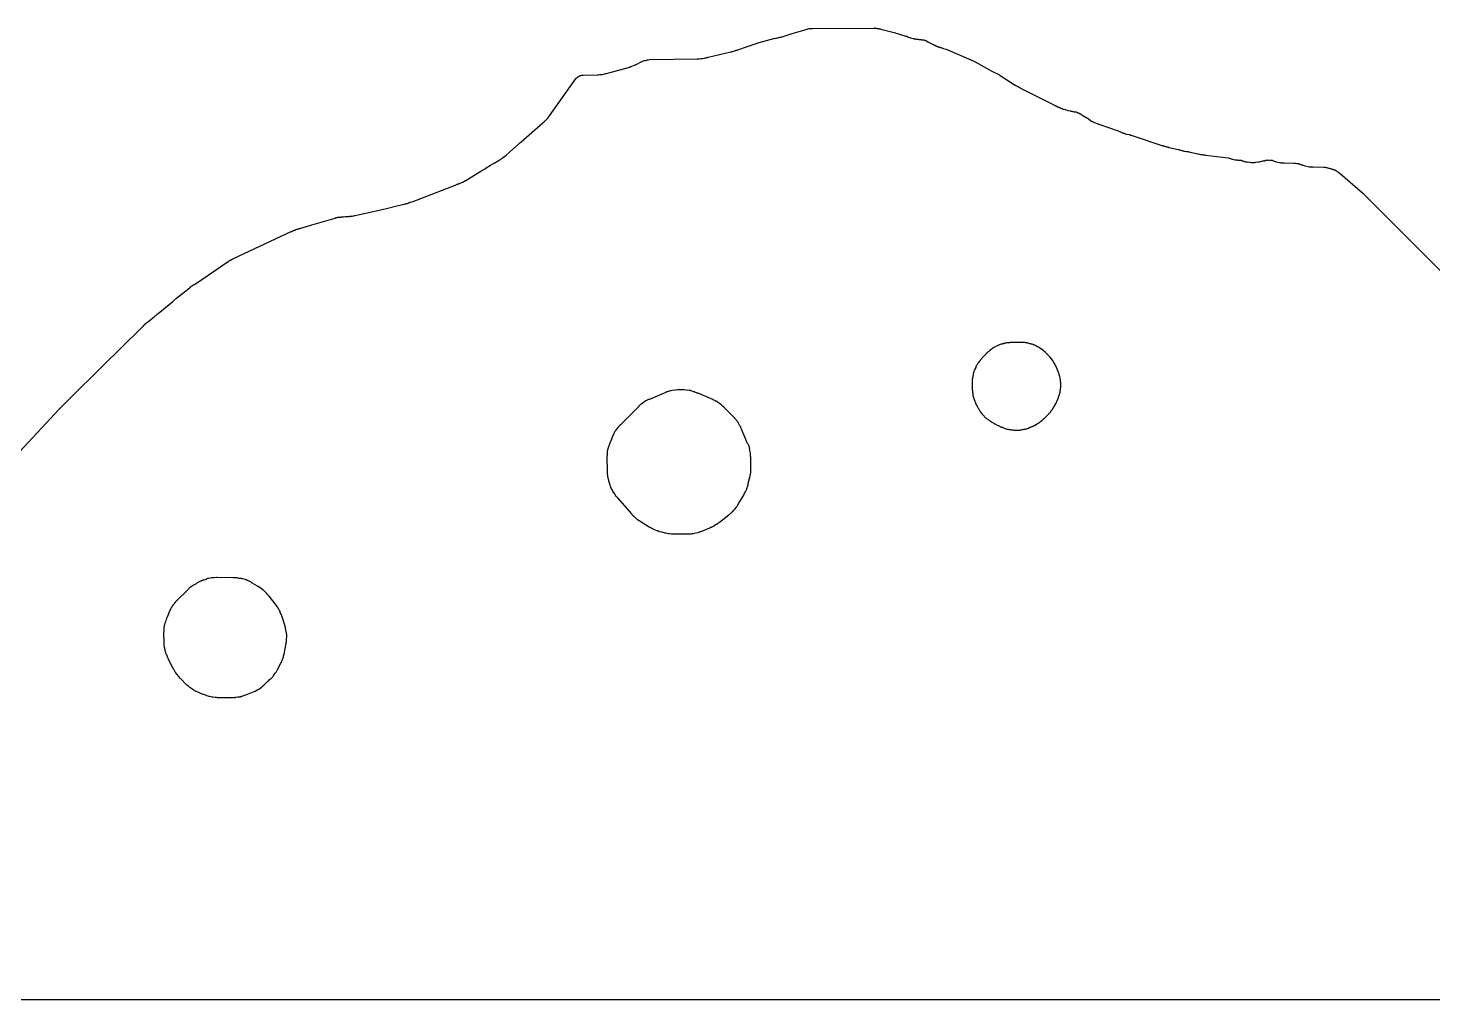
# Model space of a CAD drawing. Header units: millimetres. Extents: x 0 to 300, y 0 to 300.
# Drawn here: x 97.4 to 194.8, y -0.1 to 67.4 of the extents above; entities that cross this region are included whole.
import ezdxf

# ---------------------------------------------------------------- set-up
doc = ezdxf.new("R2010")
doc.units = ezdxf.units.MM
doc.layers.add('CUT', color=7, linetype='CONTINUOUS')

msp = doc.modelspace()

# ---------------------------------------------------------------- linework, layer by layer
at = {"layer": 'CUT'}
for points in [[(95.57, 36.66), (99.54, 40.94), (99.57, 40.97), (99.58, 40.98), (99.59, 40.99), (99.59, 41), (99.6, 41), (99.62, 41.02), (99.63, 41.04), (99.7, 41.11), (103.03, 44.4), (103.39, 44.75), (103.61, 44.97), (103.74, 45.1), (105.39, 46.73), (105.39, 46.74), (105.41, 46.76), (105.42, 46.77), (105.45, 46.8), (105.46, 46.8), (105.47, 46.81), (105.48, 46.82), (105.49, 46.83), (105.49, 46.84), (105.5, 46.84), (105.5, 46.85), (105.51, 46.85), (105.52, 46.86), (105.53, 46.87), (105.54, 46.87), (105.54, 46.88), (105.55, 46.89), (105.56, 46.89), (105.56, 46.9), (105.57, 46.91), (105.58, 46.91), (105.59, 46.92), (105.6, 46.93), (105.61, 46.94), (105.62, 46.95), (105.63, 46.95), (105.64, 46.96), (105.69, 47), (106.12, 47.35), (106.19, 47.41), (106.2, 47.42), (106.26, 47.47), (106.34, 47.54), (106.4, 47.58), (107.42, 48.42), (107.69, 48.64), (108.64, 49.41), (108.64, 49.42), (108.65, 49.43), (108.66, 49.43), (108.67, 49.44), (108.68, 49.45), (108.69, 49.45), (108.7, 49.46), (108.7, 49.47), (108.71, 49.47), (108.72, 49.47), (108.72, 49.48), (108.73, 49.48), (108.73, 49.49), (108.75, 49.5), (108.76, 49.5), (108.76, 49.51), (108.77, 49.52), (108.79, 49.53), (108.8, 49.53), (108.8, 49.54), (108.81, 49.54), (108.82, 49.54), (108.86, 49.56), (108.88, 49.57), (108.91, 49.59), (108.92, 49.59), (108.99, 49.63), (111.27, 51.18), (111.3, 51.2), (111.35, 51.24), (111.36, 51.25), (111.37, 51.25), (111.38, 51.26), (111.39, 51.26), (111.39, 51.27), (111.4, 51.27), (111.41, 51.28), (111.42, 51.29), (111.43, 51.29), (111.44, 51.3), (111.45, 51.3), (111.46, 51.31), (111.47, 51.31), (111.48, 51.31), (111.54, 51.34), (111.55, 51.35), (111.58, 51.37), (111.59, 51.38), (111.63, 51.4), (115.63, 53.26), (115.64, 53.26), (115.65, 53.26), (115.67, 53.27), (115.68, 53.28), (115.69, 53.29), (115.72, 53.3), (115.73, 53.3), (115.74, 53.31), (115.75, 53.31), (115.76, 53.32), (115.77, 53.32), (115.78, 53.32), (115.79, 53.33), (115.8, 53.33), (115.81, 53.34), (115.82, 53.34), (115.83, 53.35), (115.86, 53.36), (115.87, 53.36), (115.88, 53.37), (115.89, 53.37), (115.9, 53.37), (115.91, 53.38), (115.93, 53.39), (115.94, 53.39), (115.96, 53.39), (115.97, 53.4), (115.99, 53.41), (116.02, 53.42), (116.03, 53.42), (116.04, 53.42), (116.06, 53.43), (116.07, 53.43), (116.09, 53.43), (116.11, 53.44), (116.12, 53.44), (116.13, 53.44), (116.19, 53.46), (116.21, 53.47), (116.62, 53.59), (116.68, 53.61), (116.69, 53.61), (117.07, 53.72), (118.68, 54.2), (118.7, 54.21), (118.71, 54.22), (118.72, 54.22), (118.73, 54.22), (118.74, 54.22), (118.75, 54.23), (118.76, 54.23), (118.77, 54.23), (118.8, 54.23), (118.82, 54.24), (118.87, 54.25), (118.89, 54.26), (118.9, 54.26), (118.92, 54.26), (118.95, 54.26), (118.96, 54.26), (118.97, 54.27), (119, 54.27), (119.01, 54.27), (119.03, 54.27), (119.05, 54.27), (119.08, 54.27), (119.1, 54.28), (119.12, 54.28), (119.15, 54.28), (119.16, 54.28), (119.19, 54.28), (119.21, 54.28), (119.24, 54.29), (119.27, 54.29), (119.38, 54.3), (119.44, 54.3), (119.48, 54.3), (119.5, 54.3), (119.53, 54.3), (119.55, 54.3), (119.58, 54.31), (119.61, 54.31), (119.63, 54.31), (119.64, 54.31), (119.65, 54.31), (119.66, 54.31), (119.67, 54.31), (119.68, 54.31), (119.69, 54.32), (119.77, 54.33), (119.82, 54.33), (119.87, 54.34), (119.98, 54.36), (120.03, 54.37), (120.04, 54.37), (120.05, 54.37), (120.06, 54.37), (121.62, 54.73), (122.24, 54.87), (122.97, 55.04), (123.47, 55.16), (123.51, 55.17), (123.61, 55.21), (123.62, 55.21), (123.64, 55.21), (123.65, 55.21), (123.66, 55.22), (123.67, 55.22), (123.68, 55.22), (123.69, 55.22), (123.75, 55.24), (123.78, 55.25), (123.79, 55.25), (123.81, 55.26), (123.83, 55.27), (123.84, 55.27), (123.85, 55.27), (123.86, 55.28), (123.89, 55.29), (123.9, 55.29), (123.99, 55.32), (124.02, 55.33), (127.08, 56.51), (127.11, 56.52), (127.15, 56.54), (127.16, 56.55), (127.18, 56.56), (127.2, 56.57), (127.23, 56.58), (127.24, 56.58), (127.25, 56.58), (127.29, 56.59), (127.3, 56.6), (127.31, 56.6), (127.32, 56.61), (127.33, 56.61), (127.34, 56.61), (127.35, 56.62), (127.42, 56.64), (127.48, 56.66), (127.52, 56.68), (127.56, 56.7), (127.57, 56.71), (127.58, 56.71), (127.61, 56.73), (127.66, 56.76), (127.67, 56.77), (127.69, 56.79), (127.7, 56.8), (127.71, 56.8), (127.72, 56.8), (127.74, 56.81), (128.67, 57.38), (128.79, 57.46), (128.92, 57.54), (128.93, 57.54), (129.03, 57.6), (129.15, 57.68), (129.46, 57.87), (129.61, 57.96), (129.7, 58.01), (130.1, 58.25), (130.16, 58.28), (130.21, 58.31), (130.24, 58.33), (130.3, 58.37), (130.36, 58.42), (130.37, 58.43), (130.37, 58.44), (130.38, 58.44), (130.39, 58.45), (130.4, 58.45), (130.54, 58.56), (130.56, 58.58), (131.4, 59.32), (131.5, 59.41), (131.58, 59.48), (133.09, 60.81), (133.1, 60.82), (133.11, 60.82), (133.12, 60.83), (133.14, 60.85), (133.14, 60.86), (133.15, 60.86), (133.16, 60.87), (133.17, 60.87), (133.2, 60.9), (133.22, 60.92), (133.22, 60.93), (133.23, 60.94), (133.24, 60.95), (133.29, 61), (133.3, 61), (133.31, 61.01), (133.34, 61.04), (133.38, 61.08), (133.42, 61.13), (133.43, 61.14), (133.45, 61.17), (133.5, 61.24), (133.52, 61.26), (133.53, 61.27), (133.55, 61.3), (135.41, 63.9), (135.42, 63.91), (135.47, 63.96), (135.51, 64), (135.57, 64.03), (135.64, 64.07), (135.68, 64.09), (135.72, 64.1), (135.79, 64.11), (135.88, 64.12), (136.89, 64.14), (136.95, 64.14), (137.03, 64.15), (137.17, 64.17), (137.2, 64.17), (137.46, 64.22), (137.51, 64.23), (139.03, 64.65), (139.09, 64.67), (139.11, 64.68), (139.12, 64.68), (139.14, 64.69), (139.16, 64.69), (139.18, 64.7), (139.22, 64.71), (139.27, 64.73), (139.49, 64.83), (139.53, 64.84), (139.57, 64.86), (139.9, 65.03), (139.93, 65.04), (139.97, 65.06), (139.98, 65.06), (140.12, 65.12), (140.15, 65.13), (140.21, 65.14), (140.3, 65.16), (140.32, 65.17), (140.34, 65.17), (140.36, 65.18), (140.4, 65.18), (140.49, 65.19), (143.8, 65.25), (143.84, 65.25), (143.87, 65.25), (143.92, 65.25), (143.94, 65.25), (143.96, 65.25), (144.06, 65.26), (144.07, 65.26), (144.1, 65.26), (144.12, 65.26), (144.18, 65.27), (144.29, 65.29), (144.37, 65.31), (144.39, 65.32), (144.43, 65.33), (144.46, 65.34), (144.51, 65.35), (144.55, 65.36), (146.12, 65.73), (146.17, 65.74), (146.18, 65.74), (146.2, 65.75), (146.24, 65.76), (146.25, 65.76), (146.38, 65.8), (146.44, 65.82), (146.46, 65.83), (146.47, 65.83), (146.48, 65.83), (146.5, 65.84), (146.55, 65.85), (147.96, 66.33), (147.97, 66.33), (148.03, 66.35), (148.1, 66.37), (149.1, 66.65), (149.11, 66.65), (149.14, 66.66), (149.25, 66.68), (149.28, 66.68), (149.3, 66.69), (149.36, 66.7), (149.43, 66.72), (149.46, 66.73), (149.48, 66.73), (149.49, 66.73), (149.52, 66.74), (149.54, 66.74), (149.61, 66.76), (150.38, 67.01), (151.36, 67.29), (151.39, 67.3), (151.42, 67.31), (151.43, 67.31), (151.49, 67.33), (151.5, 67.33), (151.55, 67.34), (151.61, 67.34), (151.68, 67.35), (151.71, 67.36), (151.8, 67.36), (156.03, 67.38), (156.09, 67.38), (156.1, 67.38), (156.15, 67.37), (156.2, 67.37), (156.22, 67.37), (156.23, 67.37), (156.26, 67.36), (156.31, 67.35), (156.32, 67.35), (156.34, 67.35), (156.35, 67.35), (156.37, 67.34), (156.38, 67.34), (156.39, 67.34), (156.42, 67.33), (156.44, 67.33), (156.47, 67.32), (156.49, 67.32), (156.52, 67.31), (156.53, 67.31), (157.45, 67.08), (157.46, 67.08), (158.27, 66.83), (158.33, 66.81), (158.4, 66.77), (158.46, 66.75), (158.54, 66.72), (158.59, 66.7), (158.77, 66.65), (158.82, 66.64), (158.88, 66.63), (158.91, 66.63), (158.93, 66.63), (158.96, 66.62), (159, 66.62), (159.02, 66.62), (159.04, 66.62), (159.05, 66.61), (159.11, 66.6), (159.14, 66.6), (159.15, 66.6), (159.16, 66.6), (159.17, 66.59), (159.19, 66.59), (159.24, 66.58), (159.3, 66.58), (159.32, 66.58), (159.34, 66.57), (159.36, 66.57), (159.4, 66.56), (159.42, 66.56), (159.47, 66.56), (159.48, 66.56), (159.51, 66.56), (159.52, 66.56), (159.53, 66.55), (159.54, 66.55), (159.56, 66.55), (159.58, 66.54), (159.59, 66.54), (159.61, 66.53), (159.62, 66.52), (159.64, 66.52), (159.66, 66.51), (159.67, 66.51), (159.67, 66.5), (159.68, 66.49), (159.69, 66.49), (159.7, 66.49), (159.71, 66.48), (159.72, 66.48), (159.72, 66.47), (159.73, 66.46), (159.74, 66.46), (159.75, 66.45), (159.78, 66.44), (159.79, 66.43), (159.8, 66.42), (159.81, 66.42), (159.83, 66.4), (160.17, 66.23), (160.18, 66.23), (160.23, 66.21), (160.35, 66.15), (160.36, 66.14), (160.37, 66.14), (160.38, 66.14), (160.4, 66.13), (160.41, 66.12), (160.43, 66.11), (160.44, 66.11), (160.46, 66.1), (160.47, 66.1), (160.48, 66.09), (160.49, 66.09), (160.5, 66.09), (160.52, 66.08), (160.54, 66.07), (160.55, 66.07), (160.56, 66.07), (160.57, 66.06), (160.58, 66.06), (160.59, 66.06), (160.6, 66.05), (160.61, 66.05), (160.62, 66.05), (160.65, 66.04), (160.66, 66.04), (160.69, 66.03), (160.76, 66.01), (160.77, 66), (160.79, 65.99), (160.82, 65.98), (160.85, 65.97), (161.06, 65.91), (162.94, 65.11), (163.08, 65.03), (163.87, 64.6), (164.24, 64.4), (164.71, 64.15), (164.76, 64.12), (164.78, 64.11), (164.81, 64.09), (165.84, 63.43), (165.85, 63.43), (165.88, 63.41), (165.89, 63.4), (165.9, 63.4), (165.94, 63.37), (166, 63.34), (166.07, 63.31), (166.13, 63.27), (166.19, 63.23), (166.21, 63.22), (168.54, 62.05), (168.58, 62.02), (168.63, 62), (168.68, 61.98), (168.69, 61.98), (168.84, 61.9), (168.88, 61.89), (168.89, 61.88), (168.94, 61.86), (168.95, 61.86), (168.96, 61.85), (168.99, 61.84), (169.02, 61.82), (169.05, 61.81), (169.07, 61.8), (169.09, 61.79), (169.1, 61.79), (169.11, 61.79), (169.14, 61.78), (169.17, 61.76), (169.22, 61.75), (169.33, 61.72), (169.35, 61.71), (169.37, 61.7), (169.45, 61.68), (169.49, 61.67), (169.51, 61.66), (169.53, 61.66), (169.67, 61.63), (169.71, 61.62), (169.73, 61.62), (169.74, 61.62), (169.77, 61.61), (169.8, 61.61), (169.82, 61.61), (169.83, 61.6), (169.84, 61.6), (169.85, 61.6), (169.89, 61.59), (169.9, 61.59), (169.94, 61.58), (169.95, 61.58), (169.96, 61.58), (169.97, 61.58), (169.98, 61.58), (169.99, 61.57), (170, 61.57), (170.01, 61.57), (170.02, 61.57), (170.03, 61.57), (170.03, 61.56), (170.04, 61.56), (170.05, 61.56), (170.06, 61.56), (170.07, 61.56), (170.08, 61.56), (170.09, 61.55), (170.1, 61.55), (170.11, 61.55), (170.12, 61.54), (170.13, 61.54), (170.14, 61.54), (170.14, 61.53), (170.17, 61.52), (170.18, 61.51), (170.19, 61.51), (170.21, 61.5), (170.23, 61.49), (170.24, 61.49), (170.26, 61.48), (170.28, 61.47), (170.29, 61.47), (170.3, 61.47), (170.31, 61.46), (170.32, 61.46), (170.32, 61.45), (170.33, 61.45), (170.34, 61.44), (170.35, 61.44), (170.36, 61.44), (170.36, 61.43), (170.38, 61.42), (170.4, 61.41), (170.41, 61.4), (170.43, 61.39), (170.44, 61.39), (170.45, 61.38), (170.46, 61.37), (170.5, 61.34), (170.54, 61.31), (170.97, 61.05), (170.99, 61.03), (171.04, 61), (171.06, 60.99), (171.15, 60.93), (171.2, 60.9), (171.24, 60.89), (171.24, 60.88), (171.25, 60.88), (171.35, 60.83), (171.41, 60.81), (171.42, 60.8), (171.54, 60.75), (171.58, 60.73), (171.62, 60.72), (171.64, 60.71), (172.98, 60.26), (173.03, 60.23), (173.08, 60.21), (173.09, 60.2), (173.12, 60.19), (173.15, 60.18), (173.24, 60.13), (173.29, 60.11), (173.33, 60.1), (173.35, 60.09), (173.38, 60.09), (173.4, 60.08), (173.51, 60.04), (173.56, 60.03), (173.75, 59.99), (173.79, 59.98), (173.8, 59.97), (173.81, 59.97), (173.83, 59.96), (173.86, 59.95), (173.88, 59.95), (173.91, 59.94), (173.96, 59.93), (176.02, 59.24), (176.03, 59.24), (176.06, 59.23), (176.08, 59.22), (176.1, 59.22), (176.12, 59.21), (176.13, 59.21), (176.14, 59.21), (176.15, 59.21), (176.2, 59.19), (176.22, 59.19), (176.33, 59.15), (176.38, 59.14), (176.4, 59.13), (176.41, 59.13), (176.42, 59.13), (176.43, 59.13), (176.45, 59.12), (176.47, 59.11), (176.49, 59.11), (176.51, 59.1), (177.17, 58.96), (177.18, 58.96), (177.21, 58.95), (177.22, 58.95), (177.23, 58.94), (177.24, 58.94), (177.27, 58.93), (177.4, 58.89), (177.45, 58.88), (177.46, 58.87), (177.52, 58.86), (177.53, 58.86), (177.57, 58.85), (177.61, 58.84), (177.62, 58.84), (177.72, 58.82), (177.78, 58.81), (177.8, 58.81), (177.84, 58.81), (177.86, 58.81), (177.87, 58.81), (177.88, 58.8), (177.89, 58.8), (178.63, 58.64), (178.65, 58.64), (178.71, 58.62), (178.78, 58.61), (178.79, 58.61), (178.81, 58.61), (178.82, 58.61), (178.89, 58.59), (178.92, 58.59), (178.96, 58.58), (178.98, 58.58), (179.06, 58.56), (180.62, 58.37), (180.9, 58.29), (180.92, 58.29), (181.09, 58.25), (181.16, 58.23), (181.19, 58.23), (181.23, 58.23), (181.24, 58.23), (181.3, 58.22), (181.35, 58.22), (181.42, 58.22), (181.44, 58.22), (181.47, 58.22), (181.48, 58.22), (181.49, 58.22), (181.5, 58.21), (181.52, 58.21), (181.58, 58.18), (181.59, 58.18), (181.61, 58.17), (181.63, 58.16), (181.64, 58.16), (181.68, 58.14), (181.7, 58.14), (181.74, 58.12), (181.75, 58.12), (181.79, 58.11), (181.81, 58.11), (181.84, 58.1), (181.9, 58.1), (181.93, 58.1), (182.11, 58.08), (182.12, 58.08), (182.13, 58.08), (182.2, 58.06), (182.27, 58.06), (182.41, 58.06), (182.48, 58.06), (182.55, 58.08), (182.56, 58.08), (182.57, 58.08), (182.71, 58.1), (182.72, 58.1), (182.79, 58.1), (182.87, 58.12), (182.95, 58.14), (182.96, 58.14), (183.03, 58.16), (183.04, 58.16), (183.05, 58.16), (183.07, 58.17), (183.09, 58.17), (183.13, 58.18), (183.15, 58.18), (183.17, 58.19), (183.18, 58.19), (183.2, 58.2), (183.24, 58.21), (183.29, 58.22), (183.34, 58.22), (183.39, 58.23), (183.45, 58.22), (183.52, 58.22), (183.53, 58.22), (183.57, 58.21), (183.6, 58.21), (183.64, 58.21), (183.67, 58.21), (183.69, 58.2), (183.77, 58.17), (183.81, 58.15), (183.84, 58.14), (183.87, 58.13), (183.94, 58.11), (183.98, 58.1), (184.18, 58.06), (184.23, 58.05), (184.27, 58.04), (184.39, 58.03), (184.44, 58.03), (184.53, 58.03), (185.2, 58), (185.23, 58), (185.29, 58), (185.38, 57.99), (185.43, 57.99), (185.46, 57.98), (185.49, 57.98), (185.51, 57.97), (185.52, 57.97), (185.53, 57.96), (185.54, 57.96), (185.55, 57.96), (185.57, 57.95), (185.6, 57.93), (185.61, 57.93), (185.63, 57.92), (185.65, 57.91), (185.66, 57.91), (185.71, 57.89), (185.72, 57.89), (185.73, 57.89), (185.76, 57.88), (185.77, 57.87), (185.83, 57.86), (185.93, 57.83), (185.95, 57.82), (186.18, 57.77), (186.25, 57.76), (186.27, 57.76), (186.31, 57.76), (186.32, 57.76), (186.38, 57.75), (186.43, 57.75), (186.51, 57.75), (187.26, 57.73), (187.28, 57.73), (187.31, 57.73), (187.35, 57.72), (187.41, 57.71), (187.45, 57.7), (187.46, 57.7), (187.47, 57.7), (187.52, 57.69), (187.59, 57.67), (187.61, 57.67), (187.65, 57.66), (187.69, 57.64), (187.74, 57.62), (187.78, 57.61), (187.79, 57.61), (187.81, 57.6), (187.82, 57.6), (187.85, 57.59), (187.86, 57.59), (187.87, 57.58), (187.9, 57.57), (187.91, 57.57), (187.92, 57.57), (187.94, 57.56), (187.97, 57.55), (187.99, 57.54), (188, 57.54), (188.02, 57.53), (188.04, 57.53), (188.06, 57.52), (188.08, 57.51), (188.12, 57.48), (188.13, 57.48), (188.14, 57.48), (188.18, 57.44), (188.22, 57.41), (188.23, 57.4), (188.24, 57.4), (188.24, 57.39), (188.25, 57.39), (188.27, 57.37), (188.28, 57.37), (188.29, 57.36), (188.3, 57.35), (188.32, 57.34), (188.33, 57.33), (188.34, 57.32), (188.35, 57.31), (188.39, 57.28), (188.4, 57.28), (189.93, 55.96), (189.99, 55.91), (190, 55.9), (190.02, 55.88), (190.05, 55.84), (190.1, 55.79), (190.12, 55.77), (190.15, 55.73), (190.2, 55.69), (196, 49.89)], [(299.43, -0.05), (0.57, -0.05)]]:
    msp.add_lwpolyline(points, dxfattribs=at)
for points in [[(162.91, 42.01), (162.91, 41.98), (162.91, 41.95), (162.92, 41.92), (162.92, 41.9), (162.92, 41.88), (162.94, 41.82), (162.96, 41.75), (162.97, 41.71), (162.98, 41.68), (162.99, 41.66), (162.99, 41.65), (163, 41.63), (163.01, 41.61), (163.01, 41.6), (163.03, 41.54), (163.04, 41.52), (163.06, 41.47), (163.07, 41.43), (163.08, 41.41), (163.08, 41.4), (163.09, 41.39), (163.1, 41.37), (163.1, 41.36), (163.11, 41.34), (163.13, 41.3), (163.15, 41.25), (163.16, 41.24), (163.17, 41.23), (163.17, 41.22), (163.18, 41.21), (163.18, 41.2), (163.18, 41.19), (163.2, 41.17), (163.21, 41.14), (163.31, 40.97), (163.32, 40.96), (163.32, 40.95), (163.33, 40.94), (163.33, 40.93), (163.34, 40.92), (163.34, 40.91), (163.37, 40.88), (163.37, 40.87), (163.38, 40.86), (163.38, 40.85), (163.39, 40.83), (163.41, 40.8), (163.42, 40.78), (163.45, 40.74), (163.48, 40.7), (163.49, 40.69), (163.56, 40.6), (163.59, 40.58), (163.61, 40.55), (163.63, 40.53), (163.65, 40.51), (163.66, 40.51), (163.67, 40.5), (163.67, 40.49), (163.68, 40.49), (163.68, 40.48), (163.69, 40.46), (163.73, 40.41), (163.77, 40.37), (163.82, 40.33), (163.87, 40.29), (163.89, 40.27), (163.94, 40.24), (163.96, 40.22), (164.11, 40.12), (164.12, 40.12), (164.13, 40.11), (164.14, 40.1), (164.15, 40.09), (164.18, 40.07), (164.19, 40.07), (164.19, 40.06), (164.21, 40.05), (164.23, 40.04), (164.33, 39.98), (164.36, 39.97), (164.37, 39.96), (164.39, 39.94), (164.42, 39.93), (164.44, 39.92), (164.45, 39.92), (164.5, 39.88), (164.76, 39.75), (164.81, 39.73), (164.84, 39.72), (164.86, 39.71), (164.89, 39.7), (164.91, 39.69), (164.93, 39.69), (164.95, 39.68), (164.96, 39.68), (165, 39.66), (165.01, 39.66), (165.02, 39.66), (165.03, 39.65), (165.08, 39.63), (165.21, 39.58), (165.26, 39.56), (165.28, 39.56), (165.31, 39.55), (165.32, 39.55), (165.35, 39.54), (165.37, 39.54), (165.4, 39.53), (165.45, 39.52), (165.51, 39.52), (165.52, 39.52), (165.53, 39.52), (165.58, 39.51), (165.72, 39.5), (165.77, 39.49), (165.8, 39.49), (165.81, 39.49), (165.84, 39.49), (165.85, 39.49), (165.88, 39.49), (165.9, 39.49), (165.91, 39.49), (165.92, 39.48), (166, 39.48), (166.03, 39.49), (166.04, 39.49), (166.06, 39.49), (166.08, 39.49), (166.09, 39.49), (166.1, 39.49), (166.16, 39.49), (166.21, 39.5), (166.24, 39.5), (166.29, 39.51), (166.35, 39.52), (166.4, 39.53), (166.46, 39.54), (166.52, 39.55), (166.54, 39.56), (166.55, 39.56), (166.59, 39.57), (166.6, 39.57), (166.62, 39.58), (166.65, 39.58), (166.7, 39.6), (166.74, 39.62), (166.76, 39.63), (166.77, 39.63), (166.78, 39.63), (166.79, 39.64), (166.8, 39.64), (166.81, 39.65), (166.84, 39.66), (166.87, 39.67), (166.89, 39.68), (166.9, 39.68), (166.91, 39.68), (166.93, 39.69), (166.99, 39.71), (167.04, 39.74), (167.06, 39.75), (167.09, 39.76), (167.14, 39.78), (167.2, 39.82), (167.25, 39.84), (167.27, 39.86), (167.28, 39.86), (167.29, 39.87), (167.32, 39.88), (167.38, 39.92), (167.39, 39.93), (167.4, 39.94), (167.41, 39.94), (167.42, 39.95), (167.43, 39.96), (167.44, 39.96), (167.47, 39.98), (167.48, 39.98), (167.48, 39.99), (167.49, 40), (167.5, 40), (167.51, 40), (167.51, 40.01), (167.52, 40.01), (167.54, 40.02), (167.56, 40.04), (167.58, 40.06), (167.62, 40.09), (167.64, 40.1), (167.65, 40.11), (167.66, 40.12), (167.67, 40.12), (167.67, 40.13), (167.69, 40.14), (167.7, 40.15), (167.71, 40.16), (167.72, 40.17), (167.73, 40.18), (167.74, 40.19), (167.75, 40.19), (167.77, 40.2), (167.81, 40.24), (167.82, 40.25), (167.82, 40.26), (167.85, 40.29), (167.86, 40.29), (167.86, 40.3), (167.88, 40.31), (168.12, 40.55), (168.14, 40.57), (168.14, 40.58), (168.18, 40.62), (168.21, 40.65), (168.25, 40.68), (168.29, 40.73), (168.31, 40.75), (168.33, 40.78), (168.33, 40.79), (168.34, 40.8), (168.34, 40.81), (168.35, 40.82), (168.37, 40.85), (168.39, 40.87), (168.42, 40.91), (168.42, 40.92), (168.43, 40.93), (168.44, 40.94), (168.45, 40.95), (168.45, 40.96), (168.47, 40.99), (168.48, 41), (168.59, 41.19), (168.59, 41.2), (168.6, 41.21), (168.6, 41.22), (168.61, 41.23), (168.63, 41.25), (168.66, 41.3), (168.7, 41.38), (168.72, 41.43), (168.74, 41.48), (168.74, 41.49), (168.75, 41.5), (168.76, 41.53), (168.78, 41.56), (168.84, 41.71), (168.84, 41.72), (168.84, 41.73), (168.85, 41.75), (168.86, 41.78), (168.9, 41.92), (168.91, 41.94), (168.92, 41.97), (168.93, 42), (168.94, 42.03), (168.95, 42.06), (168.96, 42.12), (168.96, 42.13), (168.96, 42.14), (168.97, 42.16), (168.98, 42.2), (168.98, 42.22), (168.99, 42.28), (168.99, 42.29), (168.99, 42.32), (169, 42.41), (169, 42.43), (169.01, 42.44), (169.01, 42.45), (169.01, 42.47), (169.01, 42.49), (169.01, 42.54), (169.01, 42.73), (169.01, 42.74), (169.01, 42.77), (169.01, 42.79), (169.01, 42.8), (169.01, 42.81), (169.01, 42.82), (169, 42.83), (168.99, 42.95), (168.99, 42.97), (168.99, 42.99), (168.98, 43.05), (168.94, 43.24), (168.94, 43.25), (168.93, 43.26), (168.92, 43.29), (168.92, 43.3), (168.91, 43.32), (168.9, 43.36), (168.88, 43.42), (168.86, 43.48), (168.86, 43.49), (168.84, 43.54), (168.84, 43.55), (168.83, 43.56), (168.76, 43.72), (168.75, 43.74), (168.74, 43.75), (168.74, 43.76), (168.74, 43.77), (168.73, 43.8), (168.72, 43.81), (168.72, 43.82), (168.71, 43.84), (168.66, 43.94), (168.65, 43.95), (168.64, 43.96), (168.64, 43.97), (168.64, 43.98), (168.63, 44), (168.62, 44.02), (168.61, 44.03), (168.61, 44.04), (168.6, 44.06), (168.59, 44.07), (168.59, 44.08), (168.53, 44.18), (168.51, 44.21), (168.51, 44.22), (168.49, 44.24), (168.48, 44.25), (168.48, 44.26), (168.48, 44.27), (168.45, 44.31), (168.33, 44.48), (168.32, 44.48), (168.31, 44.49), (168.3, 44.51), (168.28, 44.53), (168.27, 44.54), (168.26, 44.55), (168.26, 44.56), (168.22, 44.6), (168.2, 44.62), (168.18, 44.64), (168.15, 44.67), (168.14, 44.69), (168.13, 44.69), (168.12, 44.7), (168.11, 44.71), (168.11, 44.72), (168.1, 44.73), (168.09, 44.74), (168.08, 44.75), (168.07, 44.76), (168.03, 44.8), (168, 44.82), (168, 44.83), (167.98, 44.85), (167.97, 44.85), (167.97, 44.86), (167.96, 44.87), (167.92, 44.91), (167.91, 44.91), (167.9, 44.92), (167.87, 44.95), (167.86, 44.96), (167.85, 44.96), (167.85, 44.97), (167.84, 44.98), (167.83, 44.98), (167.82, 44.99), (167.81, 45), (167.8, 45.01), (167.79, 45.01), (167.78, 45.02), (167.76, 45.03), (167.64, 45.13), (167.63, 45.13), (167.6, 45.15), (167.59, 45.16), (167.58, 45.17), (167.57, 45.17), (167.57, 45.18), (167.56, 45.18), (167.53, 45.2), (167.48, 45.23), (167.44, 45.25), (167.43, 45.26), (167.42, 45.26), (167.38, 45.29), (167.37, 45.29), (167.35, 45.3), (167.34, 45.3), (167.33, 45.31), (167.32, 45.31), (167.31, 45.32), (167.3, 45.33), (167.22, 45.37), (167.21, 45.38), (167.2, 45.38), (167.17, 45.39), (167.16, 45.39), (167.15, 45.4), (167.11, 45.41), (167.1, 45.42), (167.07, 45.43), (167.03, 45.44), (167.02, 45.44), (167.01, 45.45), (166.96, 45.46), (166.95, 45.46), (166.94, 45.46), (166.93, 45.46), (166.92, 45.46), (166.91, 45.47), (166.9, 45.47), (166.88, 45.47), (166.74, 45.51), (166.73, 45.51), (166.72, 45.51), (166.71, 45.52), (166.7, 45.52), (166.69, 45.52), (166.67, 45.53), (166.66, 45.53), (166.65, 45.53), (166.62, 45.54), (166.57, 45.55), (166.51, 45.56), (166.45, 45.56), (166.43, 45.56), (166.41, 45.56), (166.4, 45.56), (166.39, 45.56), (166.37, 45.56), (166.34, 45.56), (166.33, 45.56), (166.31, 45.57), (166.28, 45.57), (166.24, 45.57), (166.21, 45.57), (166.17, 45.57), (165.99, 45.57), (165.97, 45.57), (165.81, 45.56), (165.79, 45.56), (165.73, 45.56), (165.68, 45.56), (165.66, 45.56), (165.65, 45.56), (165.62, 45.56), (165.58, 45.56), (165.51, 45.56), (165.49, 45.55), (165.48, 45.55), (165.46, 45.55), (165.45, 45.55), (165.44, 45.55), (165.43, 45.55), (165.42, 45.55), (165.41, 45.55), (165.38, 45.55), (165.37, 45.55), (165.33, 45.54), (165.32, 45.54), (165.27, 45.53), (165.25, 45.53), (165.21, 45.52), (165.17, 45.51), (165.15, 45.51), (165.13, 45.51), (165.11, 45.5), (165.09, 45.5), (165.05, 45.49), (165.03, 45.48), (164.97, 45.47), (164.95, 45.46), (164.93, 45.45), (164.92, 45.45), (164.89, 45.44), (164.87, 45.44), (164.69, 45.37), (164.67, 45.36), (164.64, 45.35), (164.61, 45.34), (164.47, 45.27), (164.45, 45.26), (164.42, 45.24), (164.41, 45.24), (164.36, 45.21), (164.35, 45.2), (164.33, 45.19), (164.3, 45.17), (164.29, 45.16), (164.27, 45.15), (164.26, 45.14), (164.24, 45.13), (164.22, 45.11), (164.21, 45.1), (164.17, 45.07), (164.16, 45.06), (164.15, 45.06), (164.08, 45.01), (164.06, 44.99), (164.02, 44.95), (164.01, 44.95), (164, 44.94), (163.99, 44.93), (163.95, 44.9), (163.9, 44.86), (163.87, 44.82), (163.86, 44.81), (163.85, 44.8), (163.84, 44.79), (163.83, 44.78), (163.83, 44.77), (163.62, 44.56), (163.6, 44.54), (163.58, 44.52), (163.57, 44.51), (163.56, 44.5), (163.52, 44.46), (163.52, 44.45), (163.51, 44.44), (163.5, 44.43), (163.48, 44.41), (163.46, 44.39), (163.45, 44.37), (163.44, 44.36), (163.43, 44.35), (163.42, 44.34), (163.41, 44.33), (163.41, 44.32), (163.4, 44.32), (163.39, 44.3), (163.37, 44.28), (163.28, 44.15), (163.25, 44.11), (163.25, 44.1), (163.23, 44.08), (163.18, 44), (163.15, 43.95), (163.15, 43.94), (163.14, 43.92), (163.13, 43.9), (163.13, 43.89), (163.11, 43.85), (163.11, 43.84), (163.06, 43.72), (163.04, 43.67), (163.03, 43.67), (163.03, 43.66), (163.02, 43.65), (163.01, 43.63), (162.99, 43.58), (162.97, 43.52), (162.95, 43.45), (162.94, 43.39), (162.93, 43.33), (162.93, 43.32), (162.93, 43.3), (162.92, 43.26), (162.91, 43.2), (162.9, 43.19), (162.9, 43.17), (162.88, 43.08), (162.87, 43.02), (162.87, 42.96), (162.87, 42.92), (162.86, 42.72), (162.86, 42.67), (162.87, 42.4), (162.87, 42.38), (162.87, 42.37), (162.87, 42.35), (162.87, 42.3), (162.88, 42.18), (162.88, 42.16), (162.89, 42.1), (162.89, 42.07), (162.9, 42.04)], [(137.56, 36.48), (137.56, 36.47), (137.56, 36.44), (137.56, 36.43), (137.57, 36.37), (137.58, 36.33), (137.58, 36.32), (137.58, 36.31), (137.58, 36.26), (137.59, 36.19), (137.62, 36.05), (137.63, 36.04), (137.63, 36.02), (137.64, 36.01), (137.64, 36), (137.64, 35.99), (137.64, 35.98), (137.65, 35.96), (137.65, 35.94), (137.66, 35.92), (137.67, 35.89), (137.69, 35.83), (137.7, 35.81), (137.71, 35.79), (137.71, 35.78), (137.71, 35.77), (137.72, 35.72), (137.72, 35.71), (137.73, 35.66), (137.75, 35.61), (137.77, 35.57), (137.77, 35.56), (137.79, 35.52), (137.8, 35.5), (137.81, 35.47), (137.83, 35.42), (137.85, 35.38), (137.89, 35.32), (137.9, 35.31), (137.9, 35.3), (137.91, 35.29), (137.93, 35.27), (137.93, 35.26), (137.93, 35.25), (138.03, 35.09), (138.04, 35.08), (138.05, 35.06), (138.06, 35.05), (138.07, 35.04), (138.07, 35.03), (138.1, 34.99), (138.1, 34.98), (138.13, 34.93), (138.14, 34.92), (138.17, 34.89), (138.19, 34.88), (138.21, 34.86), (138.22, 34.85), (138.24, 34.82), (139.23, 33.68), (139.25, 33.67), (139.26, 33.65), (139.28, 33.61), (139.33, 33.57), (139.38, 33.52), (139.39, 33.51), (139.44, 33.46), (139.5, 33.42), (139.59, 33.34), (139.63, 33.31), (139.64, 33.3), (139.66, 33.29), (139.76, 33.21), (139.77, 33.21), (139.78, 33.21), (139.79, 33.2), (139.81, 33.18), (139.83, 33.17), (139.85, 33.15), (139.86, 33.15), (139.88, 33.14), (139.9, 33.13), (140.47, 32.78), (140.51, 32.75), (140.52, 32.75), (140.56, 32.73), (140.57, 32.72), (140.63, 32.68), (140.68, 32.66), (140.73, 32.63), (140.77, 32.61), (140.99, 32.52), (141.03, 32.51), (141.04, 32.51), (141.06, 32.5), (141.09, 32.49), (141.12, 32.48), (141.18, 32.46), (141.31, 32.42), (141.32, 32.42), (141.39, 32.4), (141.42, 32.4), (141.47, 32.39), (141.48, 32.38), (141.49, 32.38), (141.56, 32.36), (141.62, 32.35), (141.81, 32.32), (141.86, 32.31), (142, 32.3), (142.04, 32.3), (142.09, 32.3), (143.11, 32.29), (143.15, 32.29), (143.34, 32.3), (143.38, 32.3), (143.45, 32.31), (143.46, 32.31), (143.53, 32.31), (143.61, 32.33), (143.85, 32.39), (143.91, 32.41), (143.92, 32.41), (143.93, 32.41), (143.94, 32.42), (143.96, 32.42), (144.02, 32.44), (144.03, 32.45), (144.07, 32.46), (144.11, 32.47), (144.67, 32.7), (144.71, 32.72), (144.72, 32.73), (144.75, 32.74), (144.77, 32.75), (144.78, 32.75), (144.82, 32.77), (144.83, 32.77), (144.87, 32.8), (144.92, 32.83), (144.94, 32.84), (145.07, 32.93), (145.09, 32.94), (145.11, 32.95), (145.12, 32.95), (145.17, 32.97), (145.21, 33), (145.25, 33.03), (145.28, 33.06), (145.29, 33.06), (145.33, 33.09), (145.99, 33.61), (146, 33.62), (146.06, 33.66), (146.1, 33.7), (146.13, 33.72), (146.13, 33.73), (146.15, 33.74), (146.19, 33.78), (146.22, 33.81), (146.26, 33.85), (146.3, 33.9), (146.35, 33.95), (146.38, 33.98), (146.51, 34.13), (146.55, 34.18), (146.58, 34.24), (146.61, 34.29), (146.62, 34.31), (146.65, 34.36), (146.69, 34.41), (147.03, 34.98), (147.06, 35.04), (147.08, 35.1), (147.14, 35.2), (147.16, 35.24), (147.19, 35.29), (147.21, 35.34), (147.21, 35.35), (147.23, 35.39), (147.23, 35.4), (147.24, 35.42), (147.24, 35.43), (147.24, 35.44), (147.3, 35.61), (147.31, 35.65), (147.31, 35.67), (147.32, 35.69), (147.32, 35.7), (147.33, 35.74), (147.34, 35.77), (147.34, 35.78), (147.45, 36.21), (147.46, 36.26), (147.47, 36.31), (147.49, 36.42), (147.5, 36.46), (147.51, 36.55), (147.51, 36.62), (147.51, 36.69), (147.52, 36.82), (147.52, 36.87), (147.51, 37.54), (147.51, 37.6), (147.5, 37.68), (147.49, 37.74), (147.49, 37.75), (147.49, 37.79), (147.49, 37.83), (147.48, 37.88), (147.45, 38.08), (147.44, 38.13), (147.42, 38.22), (147.42, 38.24), (147.41, 38.3), (147.39, 38.35), (147.37, 38.41), (147.35, 38.46), (147.32, 38.5), (147.32, 38.51), (147.31, 38.53), (147.29, 38.56), (146.87, 39.54), (146.86, 39.58), (146.85, 39.61), (146.83, 39.67), (146.79, 39.73), (146.76, 39.78), (146.66, 39.96), (146.65, 39.98), (146.6, 40.05), (146.58, 40.08), (146.57, 40.1), (146.54, 40.15), (146.5, 40.2), (146.46, 40.24), (146.45, 40.25), (146.43, 40.28), (146.4, 40.3), (146.4, 40.31), (146.36, 40.35), (145.77, 40.95), (145.76, 40.95), (145.74, 40.97), (145.71, 41.01), (145.66, 41.05), (145.5, 41.2), (145.47, 41.24), (145.43, 41.27), (145.33, 41.34), (145.32, 41.35), (145.28, 41.38), (145.25, 41.4), (145.22, 41.42), (145.16, 41.46), (145.13, 41.47), (145.12, 41.48), (145.09, 41.49), (145.08, 41.5), (145.07, 41.5), (145.06, 41.51), (144.89, 41.59), (144.87, 41.6), (143.9, 42.03), (143.86, 42.05), (143.81, 42.06), (143.79, 42.06), (143.64, 42.11), (143.64, 42.12), (143.62, 42.13), (143.57, 42.15), (143.52, 42.16), (143.43, 42.19), (143.38, 42.21), (143.32, 42.23), (143.25, 42.24), (143.24, 42.24), (143.06, 42.26), (143.03, 42.26), (142.88, 42.27), (142.84, 42.27), (142.48, 42.27), (142.44, 42.27), (142.3, 42.26), (142.27, 42.26), (142.03, 42.23), (141.97, 42.22), (141.92, 42.2), (141.86, 42.18), (141.85, 42.18), (141.8, 42.16), (141.78, 42.16), (141.74, 42.15), (141.7, 42.14), (141.68, 42.13), (141.65, 42.12), (141.62, 42.11), (141.57, 42.08), (141.51, 42.05), (140.53, 41.64), (140.52, 41.63), (140.49, 41.62), (140.47, 41.62), (140.42, 41.6), (140.41, 41.6), (140.37, 41.58), (140.36, 41.58), (140.32, 41.56), (140.27, 41.53), (140.17, 41.47), (140.15, 41.46), (140.12, 41.44), (140.08, 41.41), (140.07, 41.4), (139.91, 41.28), (139.89, 41.27), (139.84, 41.23), (139.8, 41.19), (139.76, 41.15), (139.71, 41.1), (139.69, 41.08), (138.51, 39.89), (138.5, 39.88), (138.47, 39.85), (138.46, 39.85), (138.45, 39.84), (138.42, 39.81), (138.4, 39.8), (138.36, 39.76), (138.34, 39.72), (138.33, 39.71), (138.33, 39.7), (138.32, 39.7), (138.31, 39.69), (138.31, 39.68), (138.29, 39.66), (138.28, 39.66), (138.18, 39.53), (138.15, 39.47), (138.13, 39.45), (138.12, 39.43), (138.09, 39.39), (138.06, 39.34), (138.02, 39.26), (138.01, 39.24), (137.92, 39.04), (137.92, 39.03), (137.92, 39.02), (137.9, 38.99), (137.89, 38.98), (137.89, 38.97), (137.88, 38.94), (137.87, 38.92), (137.77, 38.68), (137.76, 38.66), (137.76, 38.65), (137.75, 38.63), (137.74, 38.62), (137.74, 38.6), (137.73, 38.58), (137.73, 38.57), (137.72, 38.56), (137.72, 38.55), (137.71, 38.52), (137.7, 38.51), (137.66, 38.38), (137.64, 38.34), (137.64, 38.33), (137.63, 38.31), (137.62, 38.27), (137.62, 38.26), (137.57, 38.09), (137.56, 38.04), (137.56, 38.02), (137.55, 37.99), (137.55, 37.98), (137.55, 37.97), (137.55, 37.95), (137.54, 37.94), (137.54, 37.93), (137.54, 37.92), (137.54, 37.91), (137.54, 37.86), (137.54, 37.84), (137.54, 37.8), (137.54, 37.78), (137.53, 37.6), (137.53, 37.57), (137.53, 37.56), (137.53, 37.53), (137.53, 37.5), (137.54, 36.74), (137.54, 36.69), (137.54, 36.64), (137.55, 36.6), (137.55, 36.56), (137.55, 36.55), (137.55, 36.51), (137.56, 36.51), (137.56, 36.49)], [(106.81, 24.54), (106.83, 24.43), (106.84, 24.4), (106.84, 24.39), (106.84, 24.38), (106.84, 24.37), (106.85, 24.37), (106.85, 24.36), (106.85, 24.33), (106.85, 24.31), (106.86, 24.28), (106.87, 24.22), (106.88, 24.17), (106.9, 24.12), (106.91, 24.1), (106.92, 24.08), (106.92, 24.07), (106.92, 24.06), (106.95, 23.97), (106.96, 23.95), (106.97, 23.93), (106.98, 23.91), (106.99, 23.87), (107, 23.86), (107.01, 23.84), (107.01, 23.83), (107.02, 23.79), (107.04, 23.73), (107.06, 23.7), (107.08, 23.67), (107.09, 23.63), (107.1, 23.6), (107.37, 23.06), (107.41, 23.01), (107.41, 23), (107.42, 22.98), (107.43, 22.95), (107.45, 22.93), (107.47, 22.89), (107.49, 22.87), (107.59, 22.69), (107.61, 22.67), (107.62, 22.64), (107.68, 22.56), (107.72, 22.52), (107.72, 22.51), (107.73, 22.5), (107.74, 22.5), (107.75, 22.48), (107.76, 22.47), (107.78, 22.43), (107.82, 22.39), (107.84, 22.38), (107.86, 22.36), (107.86, 22.35), (107.87, 22.33), (107.91, 22.28), (107.95, 22.24), (108.36, 21.84), (108.4, 21.81), (108.4, 21.8), (108.42, 21.8), (108.43, 21.79), (108.45, 21.77), (108.48, 21.75), (108.48, 21.74), (108.58, 21.66), (108.61, 21.64), (108.75, 21.55), (108.76, 21.54), (108.78, 21.52), (108.8, 21.5), (108.81, 21.5), (108.85, 21.46), (108.88, 21.44), (108.93, 21.41), (108.98, 21.39), (109.03, 21.38), (109.03, 21.37), (109.04, 21.37), (109.09, 21.35), (109.24, 21.28), (109.28, 21.26), (109.3, 21.25), (109.32, 21.24), (109.39, 21.21), (109.73, 21.09), (109.76, 21.08), (109.93, 21.03), (109.96, 21.03), (110.13, 20.99), (110.19, 20.98), (110.37, 20.96), (110.4, 20.95), (110.41, 20.95), (110.42, 20.95), (110.49, 20.93), (110.56, 20.93), (111.57, 20.93), (111.62, 20.93), (111.7, 20.94), (111.71, 20.94), (111.75, 20.94), (111.75, 20.95), (111.79, 20.95), (111.93, 20.97), (111.94, 20.97), (112.01, 20.97), (112.09, 20.99), (112.12, 21), (112.15, 21.01), (112.18, 21.01), (112.21, 21.02), (112.23, 21.02), (112.28, 21.04), (112.47, 21.11), (112.48, 21.11), (112.94, 21.3), (113.07, 21.34), (113.14, 21.37), (113.2, 21.41), (113.21, 21.41), (113.33, 21.48), (113.4, 21.52), (113.54, 21.62), (113.58, 21.65), (113.58, 21.66), (113.59, 21.66), (113.6, 21.67), (113.62, 21.69), (113.65, 21.71), (113.69, 21.75), (113.71, 21.77), (113.72, 21.78), (113.74, 21.8), (113.75, 21.81), (114.03, 22.08), (114.05, 22.1), (114.1, 22.15), (114.14, 22.19), (114.15, 22.19), (114.17, 22.21), (114.19, 22.22), (114.24, 22.26), (114.29, 22.3), (114.33, 22.34), (114.36, 22.39), (114.38, 22.42), (114.4, 22.44), (114.4, 22.45), (114.41, 22.46), (114.42, 22.46), (114.44, 22.5), (114.55, 22.65), (114.59, 22.7), (114.66, 22.82), (114.68, 22.85), (114.69, 22.87), (114.7, 22.89), (114.71, 22.91), (114.9, 23.3), (114.91, 23.31), (114.95, 23.39), (114.96, 23.4), (114.99, 23.45), (115.01, 23.5), (115.03, 23.56), (115.09, 23.75), (115.11, 23.81), (115.12, 23.87), (115.12, 23.9), (115.12, 23.92), (115.13, 23.94), (115.14, 23.96), (115.16, 24.01), (115.17, 24.07), (115.28, 24.68), (115.28, 24.71), (115.29, 24.74), (115.29, 24.75), (115.3, 24.81), (115.31, 24.86), (115.31, 24.91), (115.31, 24.97), (115.32, 25.16), (115.32, 25.19), (115.32, 25.24), (115.32, 25.3), (115.31, 25.33), (115.31, 25.36), (115.31, 25.39), (115.3, 25.45), (115.29, 25.49), (115.27, 25.6), (115.27, 25.63), (115.26, 25.65), (115.25, 25.71), (115.23, 25.78), (115.23, 25.81), (115.22, 25.83), (115.22, 25.84), (115.21, 25.87), (115.21, 25.89), (115.19, 25.96), (114.98, 26.59), (114.96, 26.65), (114.95, 26.67), (114.94, 26.69), (114.94, 26.7), (114.93, 26.71), (114.88, 26.84), (114.88, 26.85), (114.86, 26.9), (114.82, 26.97), (114.82, 26.98), (114.8, 27.01), (114.79, 27.04), (114.78, 27.05), (114.76, 27.1), (114.69, 27.21), (114.66, 27.25), (114.54, 27.41), (114.53, 27.43), (114.1, 27.96), (114.08, 27.98), (114.05, 28.01), (114.02, 28.05), (114.01, 28.06), (114, 28.07), (113.92, 28.17), (113.88, 28.22), (113.83, 28.26), (113.82, 28.27), (113.78, 28.31), (113.73, 28.35), (113.7, 28.37), (113.55, 28.49), (113.51, 28.52), (113.41, 28.59), (113.39, 28.6), (113.36, 28.62), (113.34, 28.63), (113.31, 28.65), (113.3, 28.65), (112.97, 28.85), (112.95, 28.87), (112.91, 28.9), (112.86, 28.93), (112.73, 29), (112.68, 29.02), (112.67, 29.02), (112.63, 29.04), (112.59, 29.06), (112.57, 29.06), (112.5, 29.09), (112.43, 29.12), (112.29, 29.16), (112.24, 29.17), (112.19, 29.18), (112.14, 29.18), (112.13, 29.18), (112.11, 29.18), (112.04, 29.19), (112.01, 29.2), (111.95, 29.22), (111.88, 29.23), (111.82, 29.23), (111.73, 29.24), (111.68, 29.24), (111.62, 29.24), (110.5, 29.25), (110.46, 29.25), (110.28, 29.24), (110.25, 29.24), (110.23, 29.24), (110.18, 29.24), (110.12, 29.23), (110.02, 29.21), (109.9, 29.19), (109.84, 29.18), (109.78, 29.16), (109.74, 29.14), (109.73, 29.13), (109.58, 29.08), (109.56, 29.07), (109.54, 29.07), (109.5, 29.05), (109.49, 29.05), (109.47, 29.04), (109.45, 29.04), (109.43, 29.03), (109.4, 29.02), (109.38, 29.01), (109.35, 29), (109.3, 28.98), (109.16, 28.91), (109.11, 28.88), (109.06, 28.84), (109.04, 28.82), (108.86, 28.72), (108.82, 28.7), (108.77, 28.67), (108.73, 28.64), (108.71, 28.62), (108.68, 28.6), (108.66, 28.59), (108.65, 28.58), (108.61, 28.56), (108.54, 28.5), (108.51, 28.46), (108.48, 28.43), (108.44, 28.39), (108.41, 28.36), (107.73, 27.68), (107.71, 27.66), (107.7, 27.65), (107.68, 27.64), (107.65, 27.61), (107.64, 27.6), (107.61, 27.57), (107.6, 27.55), (107.59, 27.54), (107.59, 27.53), (107.58, 27.53), (107.57, 27.52), (107.57, 27.51), (107.56, 27.5), (107.55, 27.49), (107.54, 27.47), (107.53, 27.47), (107.53, 27.46), (107.52, 27.44), (107.43, 27.34), (107.4, 27.28), (107.38, 27.26), (107.37, 27.24), (107.35, 27.21), (107.34, 27.2), (107.32, 27.16), (107.31, 27.15), (107.29, 27.11), (107.27, 27.07), (107.26, 27.06), (107.26, 27.05), (107.24, 27.01), (107.23, 26.99), (107.22, 26.96), (107.22, 26.95), (107.21, 26.94), (107.2, 26.93), (107.18, 26.89), (107.18, 26.88), (107.15, 26.83), (107.14, 26.79), (107.01, 26.47), (106.99, 26.43), (106.98, 26.4), (106.98, 26.39), (106.97, 26.37), (106.97, 26.36), (106.91, 26.18), (106.89, 26.13), (106.89, 26.12), (106.88, 26.09), (106.83, 25.9), (106.83, 25.89), (106.83, 25.88), (106.82, 25.85), (106.81, 25.84), (106.8, 25.79), (106.79, 25.74), (106.79, 25.68), (106.79, 25.6), (106.78, 25.4), (106.78, 25.36), (106.79, 24.82), (106.79, 24.78), (106.79, 24.73), (106.8, 24.6)]]:
    msp.add_lwpolyline(points, close=True, dxfattribs=at)

doc.saveas('drawing.dxf')
